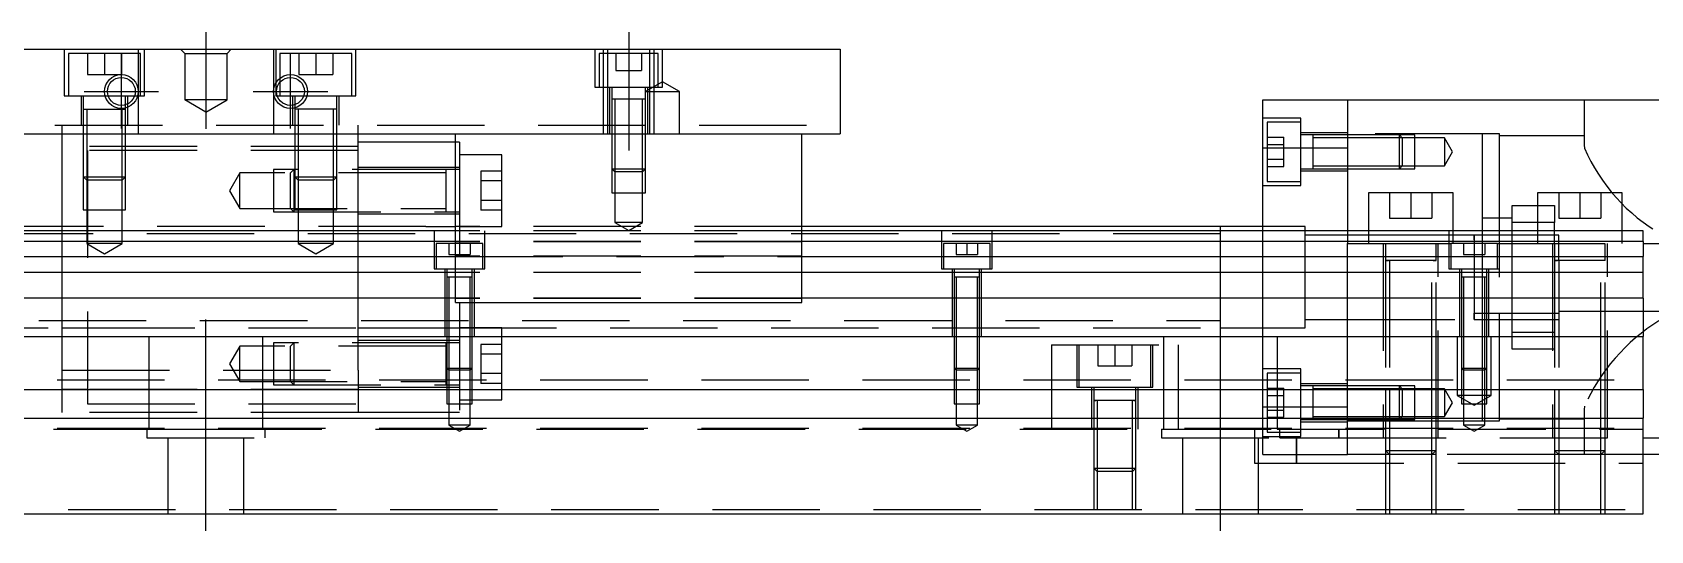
# Model space of a CAD drawing. Extents: x -12 to 519, y -264 to 77.
# Drawn here: x 149.5 to 340.9, y -224.1 to -165.1 of the extents above; entities that cross this region are included whole.
import ezdxf

# ---------------------------------------------------------------- set-up
doc = ezdxf.new("R2010")
doc.units = 0
doc.linetypes.add('CENTER', pattern=[50.8, 31.75, -6.35, 6.35, -6.35])
doc.linetypes.add('DASHED', pattern=[19.05, 12.7, -6.35])
doc.layers.get('0').update_dxf_attribs({"linetype": 'CONTINUOUS'})
doc.layers.add('CENTER', color=1, linetype='CENTER')

msp = doc.modelspace()

# ---------------------------------------------------------------- linework, layer by layer
at = {"color": 7, "linetype": 'CONTINUOUS'}
for p, q in [((95, -167.12), (245, -167.12)), ((245, -167.12), (245, -177.12)), ((295, -178.79), (295, -173.12)), ((295, -173.12), (305, -173.12)), ((305, -173.12), (305, -188.62)), ((305, -173.12), (345, -173.12)), ((95, -177.12), (245, -177.12)), ((153, -188.62), (153, -177.12)), ((188, -188.62), (188, -177.12)), ((199.5, -197.12), (199.5, -177.12)), ((240.5, -197.12), (240.5, -177.12)), ((199.5, -178.12), (188, -178.12)), ((295, -178.79), (305, -178.79)), ((295, -188.62), (295, -178.79)), ((317.5, -184.12), (307.5, -184.12)), ((307.5, -184.12), (307.5, -188.62)), ((317.5, -188.62), (317.5, -184.12)), ((337.5, -184.12), (327.5, -184.12)), ((327.5, -184.12), (327.5, -188.62)), ((337.5, -188.62), (337.5, -184.12)), ((153, -188.12), (140.5, -188.12)), ((199.5, -188.62), (140.5, -188.62)), ((196, -188.12), (199.5, -188.12)), ((290, -188.12), (240.5, -188.12)), ((340, -188.62), (240.5, -188.62)), ((290, -188.62), (290, -188.12)), ((290.01, -188.12), (290, -188.12)), ((295, -188.12), (290, -188.12)), ((290, -188.12), (290, -188.12)), ((340, -189.87), (340, -188.62)), ((199.5, -189.87), (140.5, -189.87)), ((340, -189.87), (240.5, -189.87)), ((321, -189.87), (320, -189.87)), ((324.5, -189.87), (321, -189.87)), ((327.5, -189.87), (324.5, -189.87)), ((329.5, -189.87), (327.5, -189.87)), ((330, -189.87), (329.5, -189.87)), ((340, -189.87), (340, -191.65)), ((340, -190.12), (355, -190.12)), ((140.5, -191.65), (199.5, -191.65)), ((240.5, -191.65), (340, -191.65)), ((340, -193.54), (340, -191.65)), ((199.5, -193.54), (140.5, -193.54)), ((340, -193.54), (240.5, -193.54)), ((340, -196.6), (340, -193.54)), ((199.5, -196.6), (140.5, -196.6)), ((199.5, -197.12), (240.5, -197.12)), ((340, -196.6), (240.5, -196.6)), ((340, -196.6), (340, -201.12)), ((0, -201.12), (340, -201.12)), ((340, -207.42), (340, -201.12)), ((0, -207.42), (340, -207.42)), ((340, -207.42), (340, -210.82)), ((0, -210.82), (340, -210.82)), ((340, -222.12), (340, -210.82)), ((340, -213.12), (355, -213.12)), ((345, -215.12), (340, -215.12)), ((0, -222.12), (340, -222.12))]:
    msp.add_line(p, q, dxfattribs=at)
at = {"color": 3, "linetype": 'DASHED'}
for p, q in [((153.25, -167.12), (153.25, -172.62)), ((162.25, -167.62), (153.75, -167.62)), ((153.75, -167.62), (153.75, -172.62)), ((156, -167.62), (156, -170.12)), ((158, -167.62), (158, -170.12)), ((160, -167.62), (160, -170.12)), ((162, -167.12), (162, -177.12)), ((162.25, -172.62), (162.25, -167.62)), ((162.75, -172.62), (162.75, -167.12)), ((167, -167.12), (167.5, -167.62)), ((167.5, -167.62), (167.5, -173.12)), ((167.5, -167.62), (172.5, -167.62)), ((172.5, -167.62), (173, -167.12)), ((172.5, -173.12), (172.5, -167.62)), ((178, -167.12), (178, -177.12)), ((178.25, -167.12), (178.25, -172.62)), ((187.25, -167.62), (178.75, -167.62)), ((178.75, -167.62), (178.75, -170.56)), ((181, -167.62), (181, -170.12)), ((183, -167.62), (183, -170.12)), ((185, -167.62), (185, -170.12)), ((187.25, -172.62), (187.25, -167.62)), ((187.75, -172.62), (187.75, -167.12)), ((216, -167.12), (216, -171.62)), ((223.5, -167.62), (216.5, -167.62)), ((216.5, -167.62), (216.5, -171.62)), ((217, -167.12), (217, -167.62)), ((217, -167.62), (217, -171.62)), ((217.5, -167.12), (217.5, -177.12)), ((218.5, -167.62), (218.5, -169.62)), ((220, -167.62), (220, -169.62)), ((221.5, -167.62), (221.5, -169.62)), ((222.5, -177.12), (222.5, -167.12)), ((223, -167.62), (223, -167.12)), ((223, -171.62), (223, -167.62)), ((223.5, -171.62), (223.5, -167.62)), ((224, -171.62), (224, -167.12)), ((156, -170.12), (158, -170.12)), ((158, -170.12), (160, -170.12)), ((181, -170.12), (183, -170.12)), ((183, -170.12), (185, -170.12)), ((218.5, -169.62), (220, -169.62)), ((220, -169.62), (221.5, -169.62)), ((178.75, -170.56), (178.75, -171.04)), ((178.75, -171.04), (178.75, -172.62)), ((216, -171.62), (224, -171.62)), ((217, -171.62), (217, -177.12)), ((217.75, -171.62), (217.75, -177.12)), ((218, -171.62), (218, -173.02)), ((224, -170.97), (222, -172.12)), ((222, -173.02), (222, -171.62)), ((222, -172.12), (226, -172.12)), ((222.25, -177.12), (222.25, -171.62)), ((223, -177.12), (223, -171.62)), ((226, -172.12), (224, -170.97)), ((226, -177.12), (226, -172.12)), ((153.25, -172.62), (162.75, -172.62)), ((155.25, -172.62), (155.25, -176.12)), ((155.5, -172.62), (155.5, -174.22)), ((160.5, -173.69), (160.5, -172.62)), ((160.5, -174.06), (160.5, -173.69)), ((160.5, -174.22), (160.5, -174.06)), ((160.75, -176.12), (160.75, -172.62)), ((172.5, -173.12), (167.5, -173.12)), ((170, -174.56), (167.5, -173.12)), ((170, -174.56), (172.5, -173.12)), ((178.25, -172.62), (187.75, -172.62)), ((180.25, -172.62), (180.25, -176.12)), ((180.5, -172.62), (180.5, -173.69)), ((180.5, -173.69), (180.5, -174.06)), ((180.5, -174.06), (180.5, -174.22)), ((185.5, -174.22), (185.5, -172.62)), ((185.75, -176.12), (185.75, -172.62)), ((218, -173.01), (218, -173.02)), ((218.22, -173.02), (218, -173.02)), ((218, -173.02), (218, -177.12)), ((218, -173.02), (218, -173.03)), ((221.78, -173.02), (218.22, -173.02)), ((218.35, -173.02), (218.35, -177.12)), ((221.65, -177.12), (221.65, -173.02)), ((222, -173.02), (221.78, -173.02)), ((222, -173.02), (222, -173.01)), ((222, -177.12), (222, -173.02)), ((222, -173.03), (222, -173.02)), ((333, -173.12), (333, -178.48)), ((155.5, -174.21), (155.5, -174.22)), ((155.5, -174.22), (155.76, -174.22)), ((155.5, -174.22), (160.5, -174.22)), ((155.5, -174.22), (155.5, -174.22)), ((155.5, -174.22), (155.5, -176.12)), ((155.9, -174.22), (155.9, -176.12)), ((160.1, -176.12), (160.1, -174.22)), ((160.5, -174.22), (160.5, -174.21)), ((160.5, -174.22), (160.5, -174.22)), ((160.5, -176.12), (160.5, -174.22)), ((180.5, -174.21), (180.5, -174.22)), ((180.76, -174.22), (180.5, -174.22)), ((180.5, -174.22), (180.5, -174.22)), ((180.5, -174.22), (180.5, -176.12)), ((185.24, -174.22), (180.76, -174.22)), ((180.9, -174.22), (180.9, -176.12)), ((185.1, -176.12), (185.1, -174.22)), ((185.5, -174.22), (185.24, -174.22)), ((185.5, -174.22), (185.5, -174.21)), ((185.5, -174.22), (185.5, -174.22)), ((185.5, -176.12), (185.5, -174.22)), ((299.5, -175.27), (295, -175.27)), ((295.5, -175.77), (295.5, -179.27)), ((299.5, -175.77), (295.5, -175.77)), ((299.5, -183.27), (299.5, -175.27)), ((95, -176.12), (245, -176.12)), ((153, -177.12), (153, -176.12)), ((155.5, -176.12), (155.5, -177.12)), ((155.5, -176.12), (155.5, -177.12)), ((155.5, -177.12), (155.5, -182.22)), ((155.5, -177.12), (155.5, -182.22)), ((155.9, -176.12), (155.9, -177.12)), ((155.9, -177.12), (155.9, -182.62)), ((160.1, -177.12), (160.1, -176.12)), ((160.1, -182.62), (160.1, -177.12)), ((160.5, -177.12), (160.5, -176.12)), ((160.5, -177.12), (160.5, -176.12)), ((160.5, -182.22), (160.5, -177.12)), ((160.5, -182.22), (160.5, -177.12)), ((180.5, -176.12), (180.5, -177.12)), ((180.5, -176.12), (180.5, -177.12)), ((180.5, -177.12), (180.5, -182.22)), ((180.5, -177.12), (180.5, -182.22)), ((180.9, -176.12), (180.9, -177.12)), ((180.9, -177.12), (180.9, -182.62)), ((185.1, -177.12), (185.1, -176.12)), ((185.1, -182.62), (185.1, -177.12)), ((185.5, -177.12), (185.5, -176.12)), ((185.5, -177.12), (185.5, -176.12)), ((185.5, -182.22), (185.5, -177.12)), ((185.5, -182.22), (185.5, -177.12)), ((188, -177.12), (188, -176.12)), ((218, -177.12), (218, -181.27)), ((218, -177.12), (218, -181.27)), ((218.35, -177.12), (218.35, -181.62)), ((221.65, -181.62), (221.65, -177.12)), ((222, -181.27), (222, -177.12)), ((222, -181.27), (222, -177.12)), ((295.5, -177.54), (297.5, -177.54)), ((297.5, -178.4), (297.5, -177.54)), ((305, -177.02), (299.5, -177.02)), ((300.9, -177.27), (299.5, -177.27)), ((300.9, -177.27), (300.9, -177.86)), ((300.9, -177.27), (300.9, -177.49)), ((300.9, -177.27), (300.9, -177.27)), ((305, -177.27), (300.9, -177.27)), ((300.9, -177.27), (300.9, -177.27)), ((300.9, -177.49), (300.9, -177.86)), ((305, -177.62), (300.9, -177.62)), ((300.9, -177.86), (300.9, -179.27)), ((321, -177.12), (305, -177.12)), ((311.15, -177.27), (305, -177.27)), ((311.15, -177.27), (305, -177.27)), ((311.5, -177.62), (305, -177.62)), ((311.15, -179.27), (311.15, -177.27)), ((313, -177.27), (311.15, -177.27)), ((311.5, -177.62), (311.15, -177.27)), ((311.5, -177.62), (311.5, -179.27)), ((313, -177.62), (311.5, -177.62)), ((313, -181.27), (313, -177.27)), ((316.5, -177.62), (313, -177.62)), ((316.5, -177.62), (316.5, -180.92)), ((317.45, -179.27), (316.5, -177.62)), ((321, -188.62), (321, -177.12)), ((323, -177.12), (321, -177.12)), ((323, -188.62), (323, -177.12)), ((333, -177.37), (323, -177.37)), ((188, -178.62), (153, -178.62)), ((188, -179.12), (156, -179.12)), ((156, -179.12), (156, -209.12)), ((200, -178.12), (188, -178.12)), ((200, -178.12), (200, -210.12)), ((205, -179.62), (200, -179.62)), ((205, -188.12), (205, -179.62)), ((295.5, -178.4), (297.5, -178.4)), ((295.5, -179.27), (295.5, -182.77)), ((297.5, -180.14), (297.5, -178.4)), ((300.9, -179.13), (300.9, -179.41)), ((300.9, -179.27), (300.9, -180.69)), ((311.15, -181.27), (311.15, -179.27)), ((311.5, -179.27), (311.5, -180.92)), ((316.5, -180.92), (317.45, -179.27)), ((333, -178.48), (333.04, -178.83)), ((174, -181.77), (172.79, -183.87)), ((174, -185.97), (174, -181.77)), ((198.4, -181.77), (174, -181.77)), ((178, -181.37), (178, -186.37)), ((200, -181.37), (178, -181.37)), ((180.4, -181.37), (180.4, -186.37)), ((200, -181.12), (188, -181.12)), ((198.4, -186.37), (198.4, -181.37)), ((202.5, -181.56), (202.5, -186.18)), ((205, -181.56), (202.5, -181.56)), ((218, -181.27), (222, -181.27)), ((218, -181.27), (218, -184.12)), ((218, -181.27), (218.35, -181.62)), ((221.65, -181.62), (218.35, -181.62)), ((218.35, -181.62), (218.35, -184.12)), ((221.65, -181.62), (222, -181.27)), ((221.65, -184.12), (221.65, -181.62)), ((222, -184.12), (222, -181.27)), ((295.5, -180.14), (297.5, -180.14)), ((295.5, -181), (297.5, -181)), ((297.5, -181), (297.5, -180.14)), ((299.5, -181.27), (300.9, -181.27)), ((299.5, -181.52), (305, -181.52)), ((300.9, -180.69), (300.9, -181.27)), ((300.9, -180.69), (300.9, -181.05)), ((300.9, -180.92), (305, -180.92)), ((300.9, -181.05), (300.9, -181.27)), ((300.9, -181.27), (300.9, -181.27)), ((300.9, -181.27), (300.9, -181.27)), ((300.9, -181.27), (305, -181.27)), ((305, -180.92), (311.5, -180.92)), ((305, -181.27), (311.15, -181.27)), ((305, -181.27), (311.15, -181.27)), ((311.15, -181.27), (311.5, -180.92)), ((311.15, -181.27), (313, -181.27)), ((311.5, -180.92), (313, -180.92)), ((313, -180.92), (316.5, -180.92)), ((155.5, -182.22), (160.5, -182.22)), ((155.5, -182.22), (155.5, -186.12)), ((155.5, -182.22), (155.9, -182.62)), ((160.1, -182.62), (155.9, -182.62)), ((155.9, -182.62), (155.9, -186.12)), ((160.1, -182.62), (160.5, -182.22)), ((160.1, -186.12), (160.1, -182.62)), ((160.5, -186.12), (160.5, -182.22)), ((180.5, -182.22), (185.5, -182.22)), ((180.5, -182.22), (180.5, -186.12)), ((180.5, -182.22), (180.9, -182.62)), ((185.1, -182.62), (180.9, -182.62)), ((180.9, -182.62), (180.9, -186.12)), ((185.1, -182.62), (185.5, -182.22)), ((185.1, -186.12), (185.1, -182.62)), ((185.5, -186.12), (185.5, -182.22)), ((205, -182.72), (202.5, -182.72)), ((295, -183.27), (299.5, -183.27)), ((295.5, -182.77), (299.5, -182.77)), ((172.79, -183.87), (174, -185.97)), ((205, -185.02), (202.5, -185.02)), ((218, -184.12), (222, -184.12)), ((218.35, -184.12), (218.35, -187.62)), ((221.65, -187.62), (221.65, -184.12)), ((310, -184.12), (310, -187.12)), ((312.5, -184.12), (312.5, -187.12)), ((315, -184.12), (315, -187.12)), ((324.5, -185.62), (327.5, -185.62)), ((324.5, -187.62), (324.5, -185.62)), ((327.5, -185.62), (329.5, -185.62)), ((329.5, -185.62), (329.5, -187.62)), ((330, -184.12), (330, -187.12)), ((332.5, -184.12), (332.5, -187.12)), ((335, -184.12), (335, -187.12)), ((155.5, -186.12), (160.5, -186.12)), ((155.9, -186.12), (155.9, -190.12)), ((160.1, -190.12), (160.1, -186.12)), ((174, -185.97), (198.4, -185.97)), ((178, -186.37), (200, -186.37)), ((180.5, -186.12), (185.5, -186.12)), ((180.9, -186.12), (180.9, -190.12)), ((185.1, -190.12), (185.1, -186.12)), ((188, -186.62), (200, -186.62)), ((205, -186.18), (202.5, -186.18)), ((310, -187.12), (312.5, -187.12)), ((312.5, -187.12), (315, -187.12)), ((324.5, -187.12), (321, -187.12)), ((330, -187.12), (332.5, -187.12)), ((332.5, -187.12), (335, -187.12)), ((290, -188.99), (55, -188.99)), ((196, -188.12), (153, -188.12)), ((153, -197.12), (153, -188.62)), ((188, -197.12), (188, -188.62)), ((197, -188.62), (197, -193.12)), ((240.5, -188.12), (199.5, -188.12)), ((240.5, -188.62), (199.5, -188.62)), ((200, -188.12), (205, -188.12)), ((203, -193.12), (203, -188.62)), ((221.65, -187.62), (218.35, -187.62)), ((218.35, -187.62), (220, -188.57)), ((220, -188.57), (221.65, -187.62)), ((257, -188.62), (257, -193.12)), ((263, -193.12), (263, -188.62)), ((290, -188.62), (290, -188.12)), ((290, -200.12), (290, -188.62)), ((300, -188.12), (295, -188.12)), ((295, -201.12), (295, -188.62)), ((300, -188.62), (300, -188.12)), ((300, -194.12), (300, -188.62)), ((305, -189.12), (300, -189.12)), ((305, -188.62), (305, -190.12)), ((307.5, -189.12), (305, -189.12)), ((307.5, -188.62), (307.5, -190.12)), ((317.5, -189.12), (307.5, -189.12)), ((317, -188.62), (317, -193.12)), ((317.5, -190.12), (317.5, -188.62)), ((320.01, -189.12), (317.5, -189.12)), ((320, -189.12), (320, -189.68)), ((320, -189.68), (320, -189.12)), ((321, -189.12), (320, -189.12)), ((321, -190.12), (321, -188.62)), ((324.5, -189.12), (321, -189.12)), ((323, -193.12), (323, -188.62)), ((327.5, -187.62), (324.5, -187.62)), ((324.5, -188.62), (324.5, -187.62)), ((324.5, -190.12), (324.5, -188.62)), ((327.5, -189.12), (324.5, -189.12)), ((329.5, -187.62), (327.5, -187.62)), ((327.5, -188.62), (327.5, -190.12)), ((329.5, -189.12), (327.5, -189.12)), ((329.5, -188.62), (329.5, -187.62)), ((329.5, -190.12), (329.5, -188.62)), ((330, -189.12), (329.5, -189.12)), ((330, -190.12), (330, -189.12)), ((337.5, -190.12), (337.5, -188.62)), ((160.1, -190.12), (155.9, -190.12)), ((155.9, -190.12), (158, -191.33)), ((158, -191.33), (160.1, -190.12)), ((185.1, -190.12), (180.9, -190.12)), ((180.9, -190.12), (183, -191.33)), ((183, -191.33), (185.1, -190.12)), ((202.75, -190.12), (197.25, -190.12)), ((197.25, -190.12), (197.25, -193.12)), ((198.75, -190.12), (198.75, -191.42)), ((240.5, -189.87), (199.5, -189.87)), ((240.5, -189.92), (199.5, -189.92)), ((200, -190.12), (200, -191.42)), ((201.25, -190.12), (201.25, -191.42)), ((202.75, -193.12), (202.75, -190.12)), ((262.75, -190.12), (257.25, -190.12)), ((257.25, -190.12), (257.25, -193.12)), ((258.75, -190.12), (258.75, -191.42)), ((260, -190.12), (260, -191.42)), ((261.25, -190.12), (261.25, -191.42)), ((262.75, -193.12), (262.75, -190.12)), ((305, -201.12), (305, -190.12)), ((305, -190.12), (317.25, -190.12)), ((309.25, -190.12), (309.25, -213.12)), ((309.5, -190.12), (309.5, -192.12)), ((315.5, -192.12), (315.5, -190.12)), ((315.75, -213.12), (315.75, -190.12)), ((322.75, -190.12), (317.25, -190.12)), ((317.25, -190.12), (317.25, -193.12)), ((318.75, -190.12), (318.75, -191.42)), ((320, -189.68), (320, -190.02)), ((320, -190.12), (320, -191.42)), ((321, -193.12), (321, -190.12)), ((321.25, -190.12), (321.25, -191.42)), ((322.75, -190.12), (340, -190.12)), ((322.75, -193.12), (322.75, -190.12)), ((324.5, -200.62), (324.5, -190.12)), ((329.25, -190.12), (329.25, -213.12)), ((329.5, -190.12), (329.5, -192.12)), ((330, -192.12), (330, -190.12)), ((335.5, -192.12), (335.5, -190.12)), ((335.75, -213.12), (335.75, -190.12)), ((197, -193.12), (203, -193.12)), ((198.25, -193.12), (198.25, -201.12)), ((198.5, -193.12), (198.5, -194.12)), ((198.75, -191.42), (200, -191.42)), ((240.5, -191.62), (199.5, -191.62)), ((199.5, -191.65), (240.5, -191.65)), ((200, -191.42), (201.25, -191.42)), ((201.5, -194.12), (201.5, -193.12)), ((201.75, -201.12), (201.75, -193.12)), ((257, -193.12), (263, -193.12)), ((258.25, -193.12), (258.25, -201.12)), ((258.5, -193.12), (258.5, -194.12)), ((258.75, -191.42), (260, -191.42)), ((260, -191.42), (261.25, -191.42)), ((261.5, -194.12), (261.5, -193.12)), ((261.75, -201.12), (261.75, -193.12)), ((309.5, -192.12), (309.85, -192.12)), ((309.85, -192.12), (309.5, -192.12)), ((309.5, -192.12), (309.5, -192.12)), ((309.5, -192.12), (309.5, -207.42)), ((309.5, -192.12), (309.5, -192.12)), ((315.15, -192.12), (309.85, -192.12)), ((310, -192.12), (310, -207.42)), ((315, -207.42), (315, -192.12)), ((315.15, -192.12), (315.5, -192.12)), ((315.5, -192.12), (315.15, -192.12)), ((315.5, -207.42), (315.5, -192.12)), ((315.5, -192.12), (315.5, -192.12)), ((315.5, -192.12), (315.5, -192.12)), ((317, -193.12), (323, -193.12)), ((318.25, -193.12), (318.25, -201.12)), ((318.5, -193.12), (318.5, -194.12)), ((318.75, -191.42), (320, -191.42)), ((320, -191.42), (321.25, -191.42)), ((320, -191.52), (320, -193.12)), ((320, -193.12), (320, -193.92)), ((321, -194.12), (321, -193.12)), ((321.5, -194.12), (321.5, -193.12)), ((321.75, -201.12), (321.75, -193.12)), ((323, -194.12), (323, -193.12)), ((329.5, -192.12), (329.85, -192.12)), ((335.5, -192.12), (329.5, -192.12)), ((329.5, -192.12), (329.5, -192.12)), ((329.5, -192.12), (329.5, -207.42)), ((329.5, -192.12), (329.5, -192.12)), ((330, -192.12), (330, -207.42)), ((335, -207.42), (335, -192.12)), ((335.5, -207.42), (335.5, -192.12)), ((335.5, -192.12), (335.5, -192.12)), ((335.5, -192.12), (335.5, -192.12)), ((198.5, -194.11), (198.5, -194.12)), ((198.62, -194.12), (198.5, -194.12)), ((198.5, -194.12), (198.5, -201.12)), ((198.5, -194.12), (198.5, -194.12)), ((200, -194.12), (198.62, -194.12)), ((198.75, -194.12), (198.75, -201.12)), ((240.5, -193.54), (199.5, -193.54)), ((201.38, -194.12), (200, -194.12)), ((201.25, -201.12), (201.25, -194.12)), ((201.5, -194.12), (201.38, -194.12)), ((201.5, -194.12), (201.5, -194.11)), ((201.5, -201.12), (201.5, -194.12)), ((201.5, -194.12), (201.5, -194.12)), ((258.5, -194.11), (258.5, -194.12)), ((258.62, -194.12), (258.5, -194.12)), ((258.5, -194.12), (258.5, -201.12)), ((258.5, -194.12), (258.5, -194.12)), ((260, -194.12), (258.62, -194.12)), ((258.75, -194.12), (258.75, -201.12)), ((261.38, -194.12), (260, -194.12)), ((261.25, -201.12), (261.25, -194.12)), ((261.5, -194.12), (261.38, -194.12)), ((261.5, -194.12), (261.5, -194.11)), ((261.5, -201.12), (261.5, -194.12)), ((261.5, -194.12), (261.5, -194.12)), ((300, -200.12), (300, -194.12)), ((318.5, -194.11), (318.5, -194.12)), ((318.62, -194.12), (318.5, -194.12)), ((318.5, -194.12), (318.5, -201.12)), ((318.5, -194.12), (318.5, -194.12)), ((320, -194.12), (318.62, -194.12)), ((318.75, -194.12), (318.75, -201.12)), ((320, -193.92), (320, -194.12)), ((321.38, -194.12), (320, -194.12)), ((320, -194.12), (320, -198.56)), ((321, -205.12), (321, -194.12)), ((321.25, -201.12), (321.25, -194.12)), ((321.5, -194.12), (321.38, -194.12)), ((321.5, -194.12), (321.5, -194.11)), ((321.5, -201.12), (321.5, -194.12)), ((321.5, -194.12), (321.5, -194.12)), ((323, -211.12), (323, -194.12)), ((153, -201.12), (153, -197.12)), ((188, -201.12), (188, -197.12)), ((240.5, -196.6), (199.5, -196.6)), ((240.5, -196.62), (199.5, -196.62)), ((320, -199.12), (320, -198.37)), ((320, -198.37), (330, -198.37)), ((320, -199.12), (320, -198.56)), ((320, -198.56), (320, -199.12)), ((330, -198.12), (345, -198.12)), ((55, -199.24), (290, -199.24)), ((81.5, -200.12), (153, -200.12)), ((153, -200.12), (156, -200.12)), ((156, -200.12), (188, -200.12)), ((156, -200.12), (188, -200.12)), ((188, -200.12), (198.5, -200.12)), ((188, -200.12), (198.5, -200.12)), ((198.5, -200.12), (198.75, -200.12)), ((198.5, -200.12), (198.75, -200.12)), ((198.75, -200.12), (200, -200.12)), ((198.75, -200.12), (290, -200.12)), ((205, -200.12), (200, -200.12)), ((205, -208.62), (205, -200.12)), ((290, -200.12), (290, -200.12)), ((290, -200.12), (290.01, -200.12)), ((290, -200.12), (290, -200.12)), ((290, -200.12), (295, -200.12)), ((295, -200.12), (300, -200.12)), ((300, -199.12), (305, -199.12)), ((305, -199.12), (320.01, -199.12)), ((320, -199.12), (329.5, -199.12)), ((320.01, -199.12), (329.5, -199.12)), ((324.5, -200.62), (329.5, -200.62)), ((324.5, -202.62), (324.5, -200.62)), ((329.5, -199.12), (330, -199.12)), ((153, -205.12), (153, -201.12)), ((163.29, -212.12), (163.29, -201.12)), ((174, -202.27), (172.79, -204.37)), ((174, -206.47), (174, -202.27)), ((198.4, -202.27), (174, -202.27)), ((176.71, -201.12), (176.71, -212.12)), ((178, -201.87), (178, -206.87)), ((200, -201.87), (178, -201.87)), ((180.4, -201.87), (180.4, -206.87)), ((188, -205.12), (188, -201.12)), ((200, -201.62), (188, -201.62)), ((198.4, -206.87), (198.4, -201.87)), ((198.5, -201.12), (198.5, -204.87)), ((198.5, -201.12), (198.5, -204.87)), ((198.75, -201.12), (198.75, -205.12)), ((201.25, -205.12), (201.25, -201.12)), ((201.5, -204.87), (201.5, -201.12)), ((201.5, -204.87), (201.5, -201.12)), ((202.5, -202.06), (202.5, -206.68)), ((205, -202.06), (202.5, -202.06)), ((258.5, -201.12), (258.5, -204.87)), ((258.5, -201.12), (258.5, -204.87)), ((258.75, -201.12), (258.75, -205.12)), ((261.25, -205.12), (261.25, -201.12)), ((261.5, -204.87), (261.5, -201.12)), ((261.5, -204.87), (261.5, -201.12)), ((270, -202.12), (285, -202.12)), ((270, -202.12), (270, -207.42)), ((273, -202.12), (273, -207.12)), ((273.25, -202.12), (273.25, -207.12)), ((275.5, -202.12), (275.5, -204.62)), ((277.5, -202.12), (277.5, -204.62)), ((279.5, -202.12), (279.5, -204.62)), ((281.75, -207.12), (281.75, -202.12)), ((282, -207.12), (282, -202.12)), ((283.29, -212.12), (283.29, -201.12)), ((285, -202.12), (285, -207.42)), ((295, -207.42), (295, -201.12)), ((296.71, -201.12), (296.71, -212.12)), ((305, -207.42), (305, -201.12)), ((318, -201.12), (318, -208.12)), ((318.5, -201.12), (318.5, -204.87)), ((318.5, -201.12), (318.5, -204.87)), ((318.75, -201.12), (318.75, -205.12)), ((321.25, -205.12), (321.25, -201.12)), ((321.5, -204.87), (321.5, -201.12)), ((321.5, -204.87), (321.5, -201.12)), ((322, -208.12), (322, -201.12)), ((329.5, -202.62), (324.5, -202.62)), ((172.79, -204.37), (174, -206.47)), ((205, -203.22), (202.5, -203.22)), ((275.5, -204.62), (277.5, -204.62)), ((277.5, -204.62), (279.5, -204.62)), ((0, -206.27), (340, -206.27)), ((153, -205.12), (188, -205.12)), ((153, -207.42), (153, -205.12)), ((174, -206.47), (198.4, -206.47)), ((188, -205.12), (188, -207.42)), ((198.5, -204.87), (201.5, -204.87)), ((198.5, -204.87), (198.5, -207.42)), ((198.5, -204.87), (198.75, -205.12)), ((201.25, -205.12), (198.75, -205.12)), ((198.75, -205.12), (198.75, -209.12)), ((201.25, -205.12), (201.5, -204.87)), ((201.25, -209.12), (201.25, -205.12)), ((201.5, -207.42), (201.5, -204.87)), ((205, -205.52), (202.5, -205.52)), ((205, -206.68), (202.5, -206.68)), ((258.5, -204.87), (261.5, -204.87)), ((258.5, -204.87), (258.5, -207.42)), ((258.5, -204.87), (258.75, -205.12)), ((261.25, -205.12), (258.75, -205.12)), ((258.75, -205.12), (258.75, -209.12)), ((261.25, -205.12), (261.5, -204.87)), ((261.25, -209.12), (261.25, -205.12)), ((261.5, -207.42), (261.5, -204.87)), ((299.5, -204.97), (295, -204.97)), ((295.5, -205.47), (295.5, -207.42)), ((299.5, -205.47), (295.5, -205.47)), ((299.5, -212.97), (299.5, -204.97)), ((318.5, -204.87), (321.5, -204.87)), ((318.5, -204.87), (318.5, -207.42)), ((318.5, -204.87), (318.75, -205.12)), ((321.25, -205.12), (318.75, -205.12)), ((318.75, -205.12), (318.75, -209.12)), ((321, -207.42), (321, -205.12)), ((321.25, -205.12), (321.5, -204.87)), ((321.25, -209.12), (321.25, -205.12)), ((321.5, -207.42), (321.5, -204.87)), ((153, -207.4), (188, -207.4)), ((156, -207.4), (153, -207.4)), ((153, -210.12), (153, -207.42)), ((188, -207.4), (156, -207.4)), ((178, -206.87), (200, -206.87)), ((188, -207.12), (200, -207.12)), ((188, -207.42), (188, -210.12)), ((198.5, -207.42), (198.5, -209.12)), ((200, -208.62), (205, -208.62)), ((201.5, -209.12), (201.5, -207.42)), ((258.5, -207.42), (258.5, -209.12)), ((261.5, -209.12), (261.5, -207.42)), ((270, -207.42), (270, -210.82)), ((273, -207.12), (282, -207.12)), ((274.75, -207.12), (274.75, -212.12)), ((275, -207.12), (275, -207.42)), ((275, -207.42), (275, -208.72)), ((280, -207.42), (280, -207.12)), ((280, -208.72), (280, -207.42)), ((280.25, -212.12), (280.25, -207.12)), ((285, -207.42), (285, -210.82)), ((295, -209.45), (295, -207.42)), ((295.5, -207.24), (297.5, -207.24)), ((295.5, -207.42), (295.5, -208.97)), ((295.5, -208.1), (297.5, -208.1)), ((297.5, -208.1), (297.5, -207.24)), ((297.5, -209.84), (297.5, -208.1)), ((305, -206.72), (299.5, -206.72)), ((300.9, -206.97), (299.5, -206.97)), ((300.9, -206.97), (300.9, -207.42)), ((300.9, -206.97), (300.9, -207.19)), ((305, -206.97), (300.9, -206.97)), ((300.9, -206.97), (300.9, -206.97)), ((300.9, -206.97), (300.9, -206.97)), ((300.9, -207.19), (300.9, -207.42)), ((305, -207.32), (300.9, -207.32)), ((300.9, -207.42), (300.9, -207.55)), ((300.9, -207.42), (300.9, -207.55)), ((300.9, -207.55), (300.9, -208.97)), ((309.5, -206.97), (305, -206.97)), ((309.5, -206.97), (305, -206.97)), ((309.5, -207.32), (305, -207.32)), ((305, -210.82), (305, -207.42)), ((310, -206.97), (309.5, -206.97)), ((310, -206.97), (309.5, -206.97)), ((310, -207.32), (309.5, -207.32)), ((309.5, -207.42), (309.5, -210.82)), ((311.15, -206.97), (310, -206.97)), ((311.15, -206.97), (310, -206.97)), ((311.5, -207.32), (310, -207.32)), ((310, -207.42), (310, -210.82)), ((311.15, -207.42), (311.15, -206.97)), ((313, -206.97), (311.15, -206.97)), ((311.5, -207.32), (311.15, -206.97)), ((311.15, -208.97), (311.15, -207.42)), ((311.5, -207.32), (311.5, -207.42)), ((313, -207.32), (311.5, -207.32)), ((311.5, -207.42), (311.5, -208.97)), ((313, -207.42), (313, -206.97)), ((316.5, -207.32), (313, -207.32)), ((313, -210.82), (313, -207.42)), ((315, -210.82), (315, -207.42)), ((315.5, -210.82), (315.5, -207.42)), ((316.5, -207.32), (316.5, -210.62)), ((317.45, -208.97), (316.5, -207.32)), ((322, -208.12), (318, -208.12)), ((318, -208.12), (320, -209.27)), ((318.5, -207.42), (318.5, -209.12)), ((320, -209.27), (322, -208.12)), ((321, -209.12), (321, -207.42)), ((321.5, -209.12), (321.5, -207.42)), ((329.5, -207.42), (329.5, -210.82)), ((330, -207.42), (330, -210.82)), ((335, -210.82), (335, -207.42)), ((335.5, -210.82), (335.5, -207.42)), ((188, -210.12), (153, -210.12)), ((156, -209.12), (188, -209.12)), ((200, -210.12), (188, -210.12)), ((198.5, -209.12), (201.5, -209.12)), ((198.75, -209.12), (198.75, -211.62)), ((201.25, -211.62), (201.25, -209.12)), ((258.5, -209.12), (261.5, -209.12)), ((258.75, -209.12), (258.75, -211.62)), ((261.25, -211.62), (261.25, -209.12)), ((275, -208.71), (275, -208.72)), ((275, -208.72), (275.26, -208.72)), ((275.26, -208.72), (275, -208.72)), ((275, -208.72), (275, -208.72)), ((275, -208.72), (275, -210.82)), ((279.74, -208.72), (275.26, -208.72)), ((275.4, -208.72), (275.4, -210.82)), ((279.6, -210.82), (279.6, -208.72)), ((279.74, -208.72), (280, -208.72)), ((280, -208.72), (279.74, -208.72)), ((280, -208.72), (280, -208.71)), ((280, -208.72), (280, -208.72)), ((280, -210.82), (280, -208.72)), ((295, -210.82), (295, -209.45)), ((295, -209.45), (305, -209.45)), ((295.5, -208.97), (295.5, -210.82)), ((295.5, -209.84), (297.5, -209.84)), ((297.5, -210.7), (297.5, -209.84)), ((300.9, -208.83), (300.9, -209.11)), ((300.9, -208.97), (300.9, -210.38)), ((300.9, -210.38), (300.9, -210.82)), ((300.9, -210.38), (300.9, -210.75)), ((311.15, -210.82), (311.15, -208.97)), ((311.5, -208.97), (311.5, -210.62)), ((316.5, -210.62), (317.45, -208.97)), ((318.5, -209.12), (321.5, -209.12)), ((318.75, -209.12), (318.75, -211.62)), ((321, -210.82), (321, -209.12)), ((321.25, -211.62), (321.25, -209.12)), ((333.04, -209.39), (333, -209.76)), ((333, -209.76), (333, -215.12)), ((0, -211.97), (340, -211.97)), ((56.71, -212.12), (283.29, -212.12)), ((163, -212.12), (177, -212.12)), ((163, -212.12), (163, -213.12)), ((177, -213.12), (177, -212.12)), ((201.25, -211.62), (198.75, -211.62)), ((198.75, -211.62), (200, -212.34)), ((200, -212.34), (201.25, -211.62)), ((261.25, -211.62), (258.75, -211.62)), ((258.75, -211.62), (260, -212.34)), ((260, -212.34), (261.25, -211.62)), ((270, -210.82), (270, -212.12)), ((275, -210.82), (275, -212.12)), ((275, -212.12), (275, -216.72)), ((275, -212.12), (275, -216.72)), ((275.4, -210.82), (275.4, -212.12)), ((275.4, -212.12), (275.4, -217.12)), ((279.6, -212.12), (279.6, -210.82)), ((279.6, -217.12), (279.6, -212.12)), ((280, -212.12), (280, -210.82)), ((280, -216.72), (280, -212.12)), ((280, -216.72), (280, -212.12)), ((283, -212.12), (297, -212.12)), ((283, -212.12), (283, -213.12)), ((283.29, -212.12), (296.71, -212.12)), ((285, -210.82), (285, -212.12)), ((294, -212.12), (294, -213.12)), ((295, -212.12), (295, -210.82)), ((295, -215.12), (295, -212.12)), ((295.5, -210.7), (297.5, -210.7)), ((295.5, -210.82), (295.5, -212.12)), ((295.5, -212.12), (295.5, -212.47)), ((296.71, -212.12), (340, -212.12)), ((297, -213.12), (297, -212.12)), ((299.5, -210.97), (300.9, -210.97)), ((299.5, -211.22), (305, -211.22)), ((300.9, -210.62), (305, -210.62)), ((300.9, -210.75), (300.9, -210.82)), ((300.9, -210.82), (300.9, -210.97)), ((300.9, -210.82), (300.9, -210.97)), ((300.9, -210.97), (300.9, -210.97)), ((300.9, -210.97), (305, -210.97)), ((300.9, -210.97), (300.9, -210.97)), ((304, -213.12), (304, -212.12)), ((304, -212.12), (304, -213.12)), ((305, -210.62), (309.5, -210.62)), ((305, -213.12), (305, -210.82)), ((305, -210.97), (309.5, -210.97)), ((305, -210.97), (309.5, -210.97)), ((305, -211.12), (309.5, -211.12)), ((309.5, -210.62), (310, -210.62)), ((309.5, -210.82), (309.5, -213.12)), ((309.5, -210.97), (310, -210.97)), ((309.5, -210.97), (310, -210.97)), ((309.5, -211.12), (310, -211.12)), ((310, -210.62), (311.5, -210.62)), ((310, -210.82), (310, -213.12)), ((310, -210.97), (311.15, -210.97)), ((310, -210.97), (311.15, -210.97)), ((310, -211.12), (315, -211.12)), ((311.15, -210.97), (311.15, -210.82)), ((311.15, -210.97), (311.3, -210.82)), ((311.15, -210.97), (313, -210.97)), ((311.3, -210.82), (311.5, -210.62)), ((311.5, -210.62), (313, -210.62)), ((313, -210.62), (316.5, -210.62)), ((313, -210.97), (313, -210.82)), ((315, -213.12), (315, -210.82)), ((315, -211.12), (315.5, -211.12)), ((315.5, -213.12), (315.5, -210.82)), ((315.5, -211.12), (321, -211.12)), ((321.25, -211.62), (318.75, -211.62)), ((318.75, -211.62), (320, -212.34)), ((320, -212.34), (321.25, -211.62)), ((321, -211.12), (321, -210.82)), ((321, -211.12), (323, -211.12)), ((323, -210.87), (333, -210.87)), ((329.5, -210.82), (329.5, -213.12)), ((330, -210.82), (330, -213.12)), ((335, -213.12), (335, -210.82)), ((335.5, -213.12), (335.5, -210.82)), ((163, -213.12), (177, -213.12)), ((165.5, -213.12), (165.5, -222.12)), ((174.5, -222.12), (174.5, -213.12)), ((283, -213.12), (297, -213.12)), ((285.5, -213.12), (285.5, -222.12)), ((294, -213.12), (294, -216.12)), ((294.5, -222.12), (294.5, -213.12)), ((295, -212.97), (299.5, -212.97)), ((295.5, -212.47), (299.5, -212.47)), ((297, -213.12), (304, -213.12)), ((299, -216.12), (299, -213.12)), ((299, -213.12), (299, -215.12)), ((304, -213.12), (340, -213.12)), ((305, -215.12), (305, -213.12)), ((309.5, -213.12), (309.5, -214.62)), ((309.5, -213.12), (309.5, -214.62)), ((310, -213.12), (310, -215.12)), ((315, -215.12), (315, -213.12)), ((315.5, -214.62), (315.5, -213.12)), ((315.5, -214.62), (315.5, -213.12)), ((329.5, -213.12), (329.5, -214.62)), ((329.5, -213.12), (329.5, -214.62)), ((330, -213.12), (330, -215.12)), ((335, -215.12), (335, -213.12)), ((335.5, -214.62), (335.5, -213.12)), ((335.5, -214.62), (335.5, -213.12)), ((294, -216.12), (299, -216.12)), ((295, -215.12), (305, -215.12)), ((299, -215.12), (299, -216.12)), ((299, -216.12), (340, -216.12)), ((309.5, -215.12), (305, -215.12)), ((309.5, -214.62), (315.5, -214.62)), ((309.5, -214.62), (309.5, -222.12)), ((309.5, -214.62), (310, -215.12)), ((310, -215.12), (309.5, -215.12)), ((315, -215.12), (310, -215.12)), ((310, -215.12), (310, -222.12)), ((315, -215.12), (315.5, -214.62)), ((315.5, -215.12), (315, -215.12)), ((315, -222.12), (315, -215.12)), ((315.5, -222.12), (315.5, -214.62)), ((329.5, -215.12), (315.5, -215.12)), ((329.5, -214.62), (335.5, -214.62)), ((329.5, -214.62), (329.5, -222.12)), ((329.5, -214.62), (330, -215.12)), ((330, -215.12), (329.5, -215.12)), ((335, -215.12), (330, -215.12)), ((330, -215.12), (330, -222.12)), ((335, -215.12), (335.5, -214.62)), ((335.5, -215.12), (335, -215.12)), ((335, -222.12), (335, -215.12)), ((335.5, -222.12), (335.5, -214.62)), ((340, -215.12), (335.5, -215.12)), ((275, -216.72), (280, -216.72)), ((275, -216.72), (275, -221.62)), ((275, -216.72), (275.4, -217.12)), ((279.6, -217.12), (275.4, -217.12)), ((275.4, -217.12), (275.4, -221.62)), ((279.6, -217.12), (280, -216.72)), ((279.6, -221.62), (279.6, -217.12)), ((280, -221.62), (280, -216.72)), ((77.5, -221.62), (340, -221.62))]:
    msp.add_line(p, q, dxfattribs=at)
at = {"color": 3, "linetype": 'CONTINUOUS'}
for p, q in [((180.4, -181.37), (180, -181.77)), ((180, -185.97), (180, -181.77)), ((180.4, -186.37), (180, -185.97)), ((180.4, -201.87), (180, -202.27)), ((180, -206.47), (180, -202.27)), ((180.4, -206.87), (180, -206.47))]:
    msp.add_line(p, q, dxfattribs=at)
for centre in [(160, -172.12), (180, -172.12)]:
    msp.add_circle(centre, 2, dxfattribs=at)
at = {"color": 7, "linetype": 'CONTINUOUS'}
for centre in [(160, -172.12), (180, -172.12)]:
    msp.add_circle(centre, 1.65, dxfattribs=at)
at = {"color": 3, "linetype": 'DASHED'}
for centre, radius, start, end in [((353.23, -169.98), 22.05, 203.6765, 239.886), ((353.93, -218.72), 22.88, 121.8555, 155.955)]:
    msp.add_arc(centre, radius, start, end, dxfattribs=at)
at = {"layer": 'CENTER', "color": 1, "linetype": 'CENTER'}
for p, q in [((170, -165.12), (170, -176.56)), ((220, -165.12), (220, -179.12)), ((160, -176.52), (160, -167.72)), ((180, -176.52), (180, -167.72)), ((155.6, -172.12), (164.4, -172.12)), ((175.6, -172.12), (184.4, -172.12)), ((170, -224.12), (170, -199.12)), ((290, -224.12), (290, -199.12))]:
    msp.add_line(p, q, dxfattribs=at)

doc.saveas('drawing.dxf')
